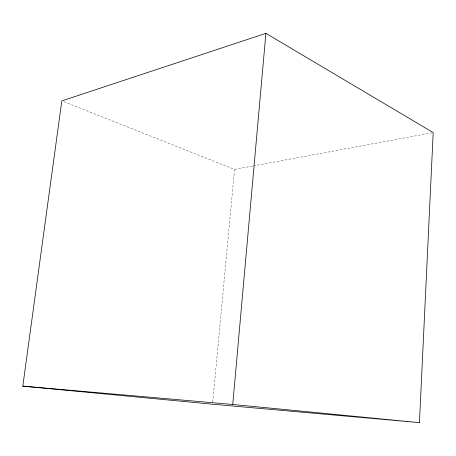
<?xml version="1.0" encoding="UTF-8"?>
<svg xmlns="http://www.w3.org/2000/svg" width="456" height="456" viewBox="0 0 456 456"><rect width="100%" height="100%" fill="white"/><g stroke="black" fill="none" stroke-linecap="round" stroke-linejoin="round"><path stroke-width="0.34" stroke-dasharray="2.28 1.71" d="M212.73 402.084L234.566 169.387L63.139 101.414M234.566 169.387L252.749 166.018M253.45 165.887L431.803 132.844"/><path stroke-width="0.68" d="M419.446 422.644L433.2 132.582L265.899 33.356L61.816 100.89L22.8 386.135L212.53 404.204L419.446 422.644L232.754 404.466L22.8 386.135M232.754 404.466L265.899 33.356"/></g></svg>
